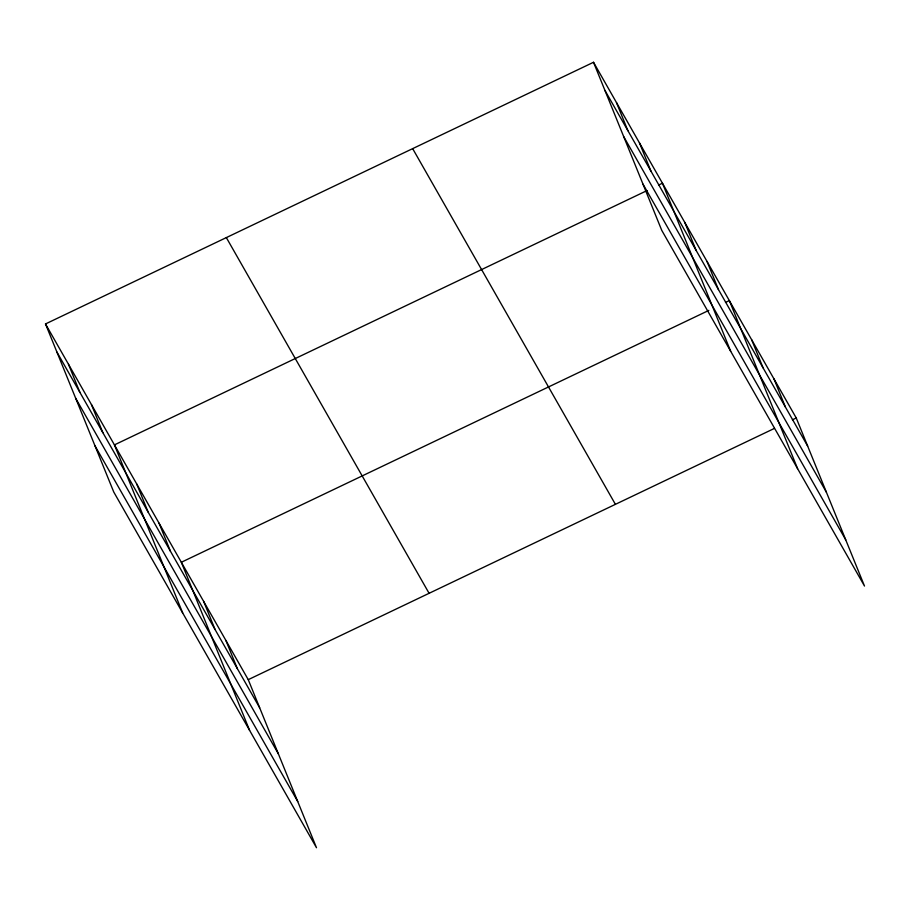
<?xml version="1.0" encoding="UTF-8"?>
<svg xmlns="http://www.w3.org/2000/svg" width="910" height="910" viewBox="0 0 910 910"><rect width="100%" height="100%" fill="white"/><g stroke="black" fill="none" stroke-linecap="round" stroke-linejoin="round"><path stroke-width="1.36" d="M45.5 323.949L248.248 679.656L316.487 847.722L113.75 492.014L45.5 323.949L593.513 62.278L796.25 417.986L864.5 586.051L661.752 230.344L593.513 62.278M647.056 190.565L114.432 444.888L182.682 612.953M658.59 185.06L662.446 183.217L730.684 351.283M708.833 310.401L181.34 562.266L249.59 730.343M725.497 302.438L729.354 300.596L797.592 468.673M248.248 679.656L774.456 428.394M792.405 419.817L796.25 417.986M604.922 90.374L807.659 446.082M623.668 136.568L826.416 492.264M642.995 184.161L845.743 539.857M412.662 148.637L615.41 504.333M226.34 237.601L429.088 593.297M56.909 352.045L259.657 707.753M75.666 398.239L278.414 753.935M94.993 445.832L297.741 801.528M773.955 378.856L785.364 406.952M751.649 339.726L763.058 367.822M707.047 261.477L718.456 289.573M684.741 222.347L696.15 250.443M639.468 142.904L650.878 171M616.491 102.591L627.9 130.687M225.942 640.526L237.351 668.622M203.647 601.396L215.056 629.492M159.034 523.148L170.443 551.244M136.739 484.018L148.148 512.114M91.455 404.575L102.864 432.671M68.478 364.262L79.887 392.358"/></g></svg>
